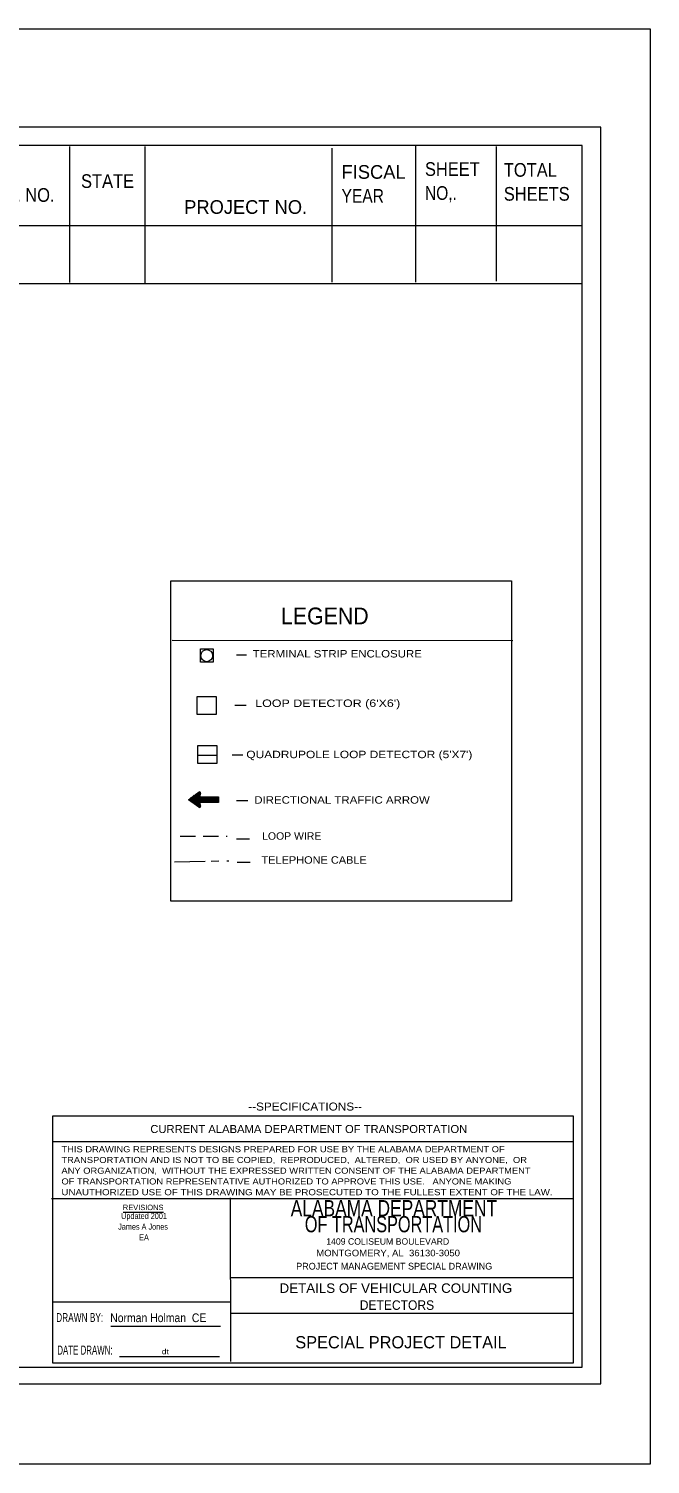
# Model space of a CAD drawing. Extents: x -524 to 1472, y -357 to 353.
# Drawn here: x 1168 to 1472, y -348 to 353 of the extents above; entities that cross this region are included whole.
import ezdxf
from ezdxf.enums import TextEntityAlignment as Align

# ---------------------------------------------------------------- set-up
doc = ezdxf.new("R2010")
doc.units = 0
doc.header["$LTSCALE"] = 2.5
doc.linetypes.add('LONG_DASH_SHORT_DASH', pattern=[9.9, 6, -1.2, 1.5, -1.2])
doc.linetypes.add('MEDIUM_DASHED', pattern=[4.5, 3, -1.5])
doc.layers.add('1', color=7, linetype='Continuous', lineweight=13)

msp = doc.modelspace()

# ---------------------------------------------------------------- linework, layer by layer
at = {"layer": '1'}
for p, q in [((1188.388, 295.804), (1188.388, 229.235)), ((1225.261, 295.815), (1225.261, 229.054)), ((1316.587, 295.015), (1316.587, 229.517)), ((1357.356, 295.836), (1357.356, 229.489)), ((1396.882, 295.804), (1396.882, 229.927)), ((1129.078, 257.177), (1413.113, 257.177)), ((1129.337, 257.177), (1438.666, 257.177)), ((1128.668, 228.882), (1439.015, 228.882)), ((1238.464, 54.624), (1405.014, 54.445)), ((1269.936, 47.358), (1274.9, 47.358)), ((1269.146, 22.88), (1274.723, 22.88)), ((1251.075, -1.638), (1260.293, -1.638)), ((1267.856, -1.446), (1273.135, -1.446)), ((1246.583, -23.329), (1251.578, -19.651)), ((1247.139, -23.733), (1249.744, -21.007)), ((1247.186, -23.76), (1249.955, -20.843)), ((1247.209, -23.777), (1250.175, -20.67)), ((1247.247, -23.82), (1250.407, -20.534)), ((1247.29, -23.843), (1250.612, -20.358)), ((1247.337, -23.858), (1250.855, -20.193)), ((1247.366, -23.906), (1251.05, -20.028)), ((1247.409, -23.937), (1251.285, -19.87)), ((1247.455, -23.958), (1251.499, -19.693)), ((1247.487, -24.002), (1251.661, -19.608)), ((1247.527, -24.023), (1251.758, -19.565)), ((1247.559, -24.035), (1251.831, -19.55)), ((1247.6, -24.074), (1251.91, -19.55)), ((1247.635, -24.106), (1251.958, -19.565)), ((1247.679, -24.131), (1252.012, -19.582)), ((1247.707, -24.157), (1252.05, -19.589)), ((1247.747, -24.182), (1252.108, -19.617)), ((1247.786, -24.213), (1252.149, -19.651)), ((1247.835, -24.247), (1252.179, -19.664)), ((1247.872, -24.253), (1252.223, -19.71)), ((1247.901, -24.306), (1252.249, -19.746)), ((1247.955, -24.332), (1252.284, -19.79)), ((1247.988, -24.339), (1252.301, -19.825)), ((1248.027, -24.389), (1252.327, -19.87)), ((1248.06, -24.42), (1252.348, -19.927)), ((1248.098, -24.434), (1252.361, -19.969)), ((1248.138, -24.472), (1252.361, -20.041)), ((1248.178, -24.499), (1252.361, -20.103)), ((1248.226, -24.52), (1252.348, -20.182)), ((1248.249, -24.541), (1252.327, -20.275)), ((1248.288, -24.595), (1252.301, -20.37)), ((1248.332, -24.602), (1252.284, -20.455)), ((1248.37, -24.643), (1252.26, -20.535)), ((1248.411, -24.645), (1252.249, -20.64)), ((1248.451, -24.697), (1252.223, -20.717)), ((1248.489, -24.725), (1252.2, -20.836)), ((1248.512, -24.747), (1252.179, -20.918)), ((1248.558, -24.778), (1252.152, -21.007)), ((1251.621, -27.043), (1246.583, -23.329)), ((1246.599, -23.341), (1246.658, -23.285)), ((1246.645, -23.368), (1246.895, -23.12)), ((1246.681, -23.384), (1247.097, -22.94)), ((1246.725, -23.431), (1247.334, -22.799)), ((1246.748, -23.446), (1247.538, -22.625)), ((1246.798, -23.466), (1247.768, -22.461)), ((1246.825, -23.513), (1247.988, -22.299)), ((1246.864, -23.547), (1248.198, -22.148)), ((1246.912, -23.55), (1248.418, -21.993)), ((1246.952, -23.593), (1248.637, -21.814)), ((1246.989, -23.63), (1248.874, -21.664)), ((1247.038, -23.647), (1249.076, -21.484)), ((1247.056, -23.673), (1249.309, -21.328)), ((1247.097, -23.72), (1249.515, -21.156)), ((1248.601, -24.811), (1252.127, -21.104)), ((1248.637, -24.833), (1252.108, -21.193)), ((1248.662, -24.872), (1252.082, -21.286)), ((1248.707, -24.906), (1252.05, -21.367)), ((1248.755, -24.907), (1252.031, -21.461)), ((1248.78, -24.938), (1252.012, -21.543)), ((1248.832, -24.988), (1251.99, -21.664)), ((1248.874, -25.007), (1251.971, -21.749)), ((1248.912, -25.029), (1251.947, -21.84)), ((1248.93, -25.067), (1251.958, -21.896)), ((1248.98, -25.089), (1252.031, -21.896)), ((1249.014, -25.118), (1252.101, -21.896)), ((1249.053, -25.13), (1252.152, -21.896)), ((1249.101, -25.171), (1252.223, -21.896)), ((1249.14, -25.206), (1252.284, -21.896)), ((1249.169, -25.236), (1252.361, -21.896)), ((1249.213, -25.265), (1252.409, -21.896)), ((1249.243, -25.286), (1252.485, -21.896)), ((1249.289, -25.307), (1252.552, -21.896)), ((1249.326, -25.341), (1252.619, -21.896)), ((1249.366, -25.378), (1252.678, -21.896)), ((1249.4, -25.399), (1252.742, -21.896)), ((1249.432, -25.42), (1252.8, -21.896)), ((1249.465, -25.468), (1252.865, -21.896)), ((1249.515, -25.485), (1252.939, -21.896)), ((1249.557, -25.514), (1253.011, -21.896)), ((1249.605, -25.54), (1253.07, -21.896)), ((1249.641, -25.568), (1253.132, -21.896)), ((1249.663, -25.594), (1253.191, -21.896)), ((1249.705, -25.632), (1253.262, -21.896)), ((1249.744, -25.653), (1253.324, -21.896)), ((1249.781, -25.696), (1253.385, -21.896)), ((1249.831, -25.697), (1253.457, -21.896)), ((1249.861, -25.748), (1253.524, -21.896)), ((1249.904, -25.778), (1253.595, -21.896)), ((1249.933, -25.788), (1253.658, -21.896)), ((1249.97, -25.82), (1253.722, -21.896)), ((1250.017, -25.857), (1253.792, -21.896)), ((1250.054, -25.876), (1253.852, -21.896)), ((1250.096, -25.904), (1253.905, -21.896)), ((1250.144, -25.942), (1253.992, -21.896)), ((1250.155, -25.959), (1254.043, -21.896)), ((1250.202, -25.992), (1254.118, -21.896)), ((1250.247, -26.016), (1254.181, -21.896)), ((1250.283, -26.042), (1254.237, -21.896)), ((1250.323, -26.079), (1254.305, -21.896)), ((1250.362, -26.106), (1254.365, -21.896)), ((1250.403, -26.142), (1254.443, -21.896)), ((1250.424, -26.161), (1254.509, -21.896)), ((1250.468, -26.182), (1251.947, -24.645)), ((1250.516, -26.213), (1251.947, -24.709)), ((1250.559, -26.262), (1251.971, -24.751)), ((1250.583, -26.273), (1251.987, -24.824)), ((1250.612, -26.31), (1251.99, -24.872)), ((1250.657, -26.327), (1252.012, -24.907)), ((1250.706, -26.363), (1252.031, -24.988)), ((1250.746, -26.393), (1252.031, -25.029)), ((1250.784, -26.43), (1252.05, -25.089)), ((1250.817, -26.445), (1252.067, -25.13)), ((1250.858, -26.472), (1252.077, -25.206)), ((1250.907, -26.489), (1252.101, -25.244)), ((1250.932, -26.528), (1252.101, -25.299)), ((1250.973, -26.558), (1252.112, -25.351)), ((1251.009, -26.573), (1252.127, -25.41)), ((1251.05, -26.623), (1252.14, -25.468)), ((1251.085, -26.654), (1252.152, -25.52)), ((1251.125, -26.657), (1252.164, -25.568)), ((1251.156, -26.698), (1252.189, -25.632)), ((1251.202, -26.735), (1252.2, -25.696)), ((1251.246, -26.748), (1252.204, -25.73)), ((1251.285, -26.78), (1252.223, -25.788)), ((1251.325, -26.825), (1252.249, -25.851)), ((1251.371, -26.835), (1252.26, -25.904)), ((1251.408, -26.866), (1252.26, -25.942)), ((1251.425, -26.889), (1252.284, -25.999)), ((1251.476, -26.928), (1252.3, -26.065)), ((1251.516, -26.951), (1252.301, -26.12)), ((1251.547, -26.969), (1252.327, -26.171)), ((1251.586, -27.013), (1252.328, -26.221)), ((1251.614, -27.043), (1252.348, -26.273)), ((1251.661, -27.054), (1252.361, -26.327)), ((1251.7, -27.088), (1252.377, -26.39)), ((1251.749, -27.094), (1252.383, -26.437)), ((1251.811, -27.131), (1252.399, -26.489)), ((1251.861, -27.135), (1252.409, -26.558)), ((1251.927, -27.146), (1252.409, -26.623)), ((1251.958, -24.643), (1254.572, -21.896)), ((1251.99, -27.135), (1252.409, -26.698)), ((1252.031, -24.643), (1254.634, -21.896)), ((1252.077, -27.094), (1252.383, -26.784)), ((1252.101, -24.643), (1254.699, -21.896)), ((1252.152, -24.643), (1254.756, -21.896)), ((1252.223, -24.643), (1254.823, -21.896)), ((1252.223, -27.013), (1252.301, -26.951)), ((1252.284, -24.643), (1254.896, -21.896)), ((1252.348, -24.643), (1254.949, -21.896)), ((1252.409, -24.643), (1255.022, -21.896)), ((1252.485, -24.643), (1255.078, -21.896)), ((1252.552, -24.643), (1255.161, -21.896)), ((1252.619, -24.643), (1255.219, -21.896)), ((1252.678, -24.643), (1255.275, -21.896)), ((1252.742, -24.643), (1255.36, -21.896)), ((1252.8, -24.643), (1255.417, -21.896)), ((1252.865, -24.643), (1255.481, -21.896)), ((1252.929, -24.643), (1255.538, -21.896)), ((1253.011, -24.643), (1255.609, -21.896)), ((1253.07, -24.643), (1255.673, -21.896)), ((1253.132, -24.643), (1255.737, -21.896)), ((1253.191, -24.643), (1255.81, -21.896)), ((1253.262, -24.643), (1255.872, -21.896)), ((1253.324, -24.643), (1255.95, -21.896)), ((1253.385, -24.643), (1256.009, -21.896)), ((1253.457, -24.643), (1256.071, -21.896)), ((1253.524, -24.643), (1256.128, -21.896)), ((1253.58, -24.643), (1256.201, -21.896)), ((1253.658, -24.643), (1256.264, -21.896)), ((1253.722, -24.643), (1256.323, -21.896)), ((1253.792, -24.643), (1256.385, -21.896)), ((1253.852, -24.643), (1256.458, -21.896)), ((1253.905, -24.643), (1256.521, -21.896)), ((1253.992, -24.643), (1256.594, -21.896)), ((1254.043, -24.643), (1256.658, -21.896)), ((1254.118, -24.643), (1256.714, -21.896)), ((1254.181, -24.643), (1256.784, -21.896)), ((1254.237, -24.643), (1256.862, -21.896)), ((1254.305, -24.643), (1256.908, -21.896)), ((1254.365, -24.643), (1256.985, -21.896)), ((1254.443, -24.643), (1257.05, -21.896)), ((1254.499, -24.643), (1257.111, -21.896)), ((1254.559, -24.643), (1257.174, -21.896)), ((1254.634, -24.643), (1257.241, -21.896)), ((1254.699, -24.643), (1257.315, -21.896)), ((1254.756, -24.643), (1257.364, -21.896)), ((1254.823, -24.643), (1257.451, -21.896)), ((1254.896, -24.643), (1257.515, -21.896)), ((1254.949, -24.643), (1257.568, -21.896)), ((1255.022, -24.643), (1257.637, -21.896)), ((1255.078, -24.643), (1257.693, -21.896)), ((1255.161, -24.643), (1257.765, -21.896)), ((1255.219, -24.643), (1257.819, -21.896)), ((1255.275, -24.643), (1257.893, -21.896)), ((1255.36, -24.643), (1257.952, -21.896)), ((1255.417, -24.643), (1258.029, -21.896)), ((1255.481, -24.643), (1258.087, -21.896)), ((1255.538, -24.643), (1258.158, -21.896)), ((1255.609, -24.643), (1258.214, -21.896)), ((1255.673, -24.643), (1258.279, -21.896)), ((1255.737, -24.643), (1258.353, -21.896)), ((1255.81, -24.643), (1258.415, -21.896)), ((1255.872, -24.643), (1258.489, -21.896)), ((1255.933, -24.643), (1258.538, -21.896)), ((1256.009, -24.643), (1258.615, -21.896)), ((1256.071, -24.643), (1258.678, -21.896)), ((1256.128, -24.643), (1258.741, -21.896)), ((1256.201, -24.643), (1258.8, -21.896)), ((1256.264, -24.643), (1258.866, -21.896)), ((1256.322, -24.643), (1258.941, -21.896)), ((1256.385, -24.643), (1259.007, -21.896)), ((1256.458, -24.643), (1259.08, -21.896)), ((1256.521, -24.643), (1259.131, -21.896)), ((1256.594, -24.643), (1259.191, -21.896)), ((1256.658, -24.643), (1259.256, -21.896)), ((1256.714, -24.643), (1259.33, -21.896)), ((1256.784, -24.643), (1259.38, -21.896)), ((1256.862, -24.643), (1259.458, -21.896)), ((1256.905, -24.643), (1259.53, -21.896)), ((1256.985, -24.643), (1259.591, -21.896)), ((1257.05, -24.643), (1259.649, -21.896)), ((1257.111, -24.643), (1259.722, -21.896)), ((1257.174, -24.643), (1259.78, -21.896)), ((1257.241, -24.643), (1259.849, -21.896)), ((1257.315, -24.643), (1259.899, -21.896)), ((1257.364, -24.643), (1259.981, -21.896)), ((1257.451, -24.643), (1260.045, -21.896)), ((1257.515, -24.643), (1260.117, -21.896)), ((1257.568, -24.643), (1260.181, -21.896)), ((1257.637, -24.643), (1260.239, -21.896)), ((1257.693, -24.643), (1260.309, -21.896)), ((1257.765, -24.643), (1260.358, -21.896)), ((1257.819, -24.643), (1260.45, -21.896)), ((1257.883, -24.643), (1260.509, -21.896)), ((1257.952, -24.643), (1260.572, -21.896)), ((1258.029, -24.643), (1260.63, -21.896)), ((1258.087, -24.643), (1260.694, -21.896)), ((1258.156, -24.643), (1260.759, -21.896)), ((1258.214, -24.643), (1260.822, -21.896)), ((1258.279, -24.643), (1260.9, -21.896)), ((1258.353, -24.643), (1260.965, -21.896)), ((1258.415, -24.643), (1261.023, -21.896)), ((1258.478, -24.643), (1261.091, -21.896)), ((1258.538, -24.643), (1261.157, -21.896)), ((1258.615, -24.643), (1261.215, -21.896)), ((1258.678, -24.643), (1261.221, -21.949)), ((1258.741, -24.643), (1261.221, -22.029)), ((1258.8, -24.643), (1261.221, -22.099)), ((1258.866, -24.643), (1261.221, -22.159)), ((1258.941, -24.643), (1261.221, -22.24)), ((1259.007, -24.643), (1261.221, -22.284)), ((1259.08, -24.643), (1261.221, -22.359)), ((1259.131, -24.643), (1261.221, -22.435)), ((1259.191, -24.643), (1261.221, -22.506)), ((1259.256, -24.643), (1261.221, -22.574)), ((1259.32, -24.643), (1261.221, -22.642)), ((1259.38, -24.643), (1261.221, -22.716)), ((1259.458, -24.643), (1261.221, -22.773)), ((1259.53, -24.643), (1261.221, -22.85)), ((1259.591, -24.643), (1261.221, -22.903)), ((1259.649, -24.643), (1261.221, -22.981)), ((1259.722, -24.643), (1261.221, -23.061)), ((1259.78, -24.643), (1261.221, -23.12)), ((1259.849, -24.643), (1261.221, -23.188)), ((1259.899, -24.643), (1261.221, -23.25)), ((1259.973, -24.643), (1261.221, -23.318)), ((1260.045, -24.643), (1261.221, -23.384)), ((1260.117, -24.643), (1261.221, -23.466)), ((1260.181, -24.643), (1261.221, -23.513)), ((1260.233, -24.643), (1261.221, -23.599)), ((1260.309, -24.643), (1261.221, -23.673)), ((1260.358, -24.643), (1261.221, -23.733)), ((1260.45, -24.643), (1261.221, -23.803)), ((1260.509, -24.643), (1261.221, -23.858)), ((1260.563, -24.643), (1261.221, -23.945)), ((1260.63, -24.643), (1261.221, -24.01)), ((1260.694, -24.643), (1261.221, -24.074)), ((1260.759, -24.643), (1261.221, -24.157)), ((1260.822, -24.643), (1261.221, -24.213)), ((1260.897, -24.643), (1261.221, -24.287)), ((1260.965, -24.643), (1261.221, -24.339)), ((1261.023, -24.643), (1261.221, -24.42)), ((1261.091, -24.643), (1261.221, -24.484)), ((1261.157, -24.643), (1261.221, -24.552)), ((1261.215, -24.643), (1261.221, -24.643)), ((1270.024, -23.673), (1275.439, -23.673)), ((1270.024, -42.45), (1276.395, -42.45)), ((1270.3, -53.869), (1276.667, -53.869)), ((1434.806, -190.472), (1180.043, -190.472)), ((1434.341, -218.355), (1179.591, -218.355)), ((1267.168, -297.804), (1267.109, -217.878)), ((1214.601, -224.844), (1234.247, -224.844)), ((1267.048, -256.787), (1434.806, -256.787)), ((1180.043, -268.631), (1267.048, -268.631)), ((1180.043, -268.631), (1267.048, -268.631)), ((1208.633, -280.477), (1262.075, -280.477)), ((1267.048, -274.204), (1434.806, -274.204)), ((1212.753, -295.341), (1261.722, -295.341))]:
    msp.add_line(p, q, dxfattribs=at)
at = {"layer": '1', "linetype": 'MEDIUM_DASHED'}
msp.add_line((1242.41, -41.198), (1265.444, -41.13), dxfattribs=at)
at = {"layer": '1', "linetype": 'LONG_DASH_SHORT_DASH'}
for p, q in [((1239.623, -53.621), (1264.2, -53.204)), ((1265.22, -53.187), (1266.25, -53.17))]:
    msp.add_line(p, q, dxfattribs=at)
at = {"layer": '1'}
for points in [[(1472.164, 353.286), (1472.164, -347.964), (564.664, -347.964), (564.664, 353.286)], [(583.223, -308.672), (1447.93, -308.672), (1447.93, 305.133), (583.223, 305.133)], [(1438.89, 296.239), (593.331, 296.239), (593.331, -300.515), (1438.89, -300.515)], [(1237.962, 83.514), (1404.38, 83.514), (1404.38, -72.941), (1237.962, -72.941)], [(1252.327, 50.415), (1258.567, 50.415), (1258.567, 43.873), (1252.327, 43.873)], [(1250.754, 27.159), (1259.973, 27.159), (1259.973, 18.339), (1250.754, 18.339)], [(1251.075, 3.167), (1260.293, 3.167), (1260.293, -5.643), (1251.075, -5.643)], [(1434.593, -177.94), (1180.042, -177.94), (1180.042, -298.452), (1434.593, -298.452)]]:
    msp.add_lwpolyline(points, close=True, dxfattribs=at)
msp.add_lwpolyline([(1252.348, -20.193), (1251.947, -21.896), (1261.221, -21.896), (1261.221, -24.643), (1251.947, -24.643), (1252.399, -26.489)], dxfattribs=at)
msp.add_ellipse((1255.422, 47.037), major_axis=(0, 2.997), ratio=0.952381, dxfattribs=at)
for centre, start_param, end_param in [((1251.861, -20.071), 1.3176976, 3.7548511), ((1251.911, -26.616), 5.6720666, 8.1107902)]:
    msp.add_ellipse(centre, major_axis=(0, -0.52), ratio=0.952381, start_param=start_param, end_param=end_param, dxfattribs=at)

# ---------------------------------------------------------------- texts
for s, height, width, p in [('SHEET', 6.683, 0.9, (1362.055, 281.387)), ('TOTAL', 6.683, 0.9, (1400.591, 280.977)), ('STATE', 6.683, 0.9, (1194.015, 275.512)), ('REG. NO.', 6.683, 0.9, (1144.868, 268.722)), ('YEAR', 6.683, 0.85, (1321.32, 268.278)), ('NO,.', 6.683, 0.85, (1362.055, 269.692)), ('SHEETS', 6.683, 0.9, (1400.591, 269.279)), ('LEGEND', 8.198, 0.95, (1291.715, 62.334)), ('TERMINAL STRIP ENCLOSURE', 3.637, 1.15, (1277.885, 46.144)), ("LOOP DETECTOR (6'X6')", 3.637, 1.25, (1279.126, 21.977)), ("QUADRUPOLE LOOP DETECTOR (5'X7')", 3.634, 1.2, (1274.77, -3.035)), ('DIRECTIONAL TRAFFIC ARROW', 3.637, 1.15, (1278.669, -25.261)), ('LOOP WIRE', 3.637, 1.05, (1282.485, -42.88)), ('TELEPHONE CABLE', 3.637, 1.1, (1282.204, -54.588)), ('THIS DRAWING REPRESENTS DESIGNS PREPARED FOR USE BY THE ALABAMA DEPARTMENT OF', 2.968, 1.15, (1184.428, -195.533)), ('ANY ORGANIZATION,  WITHOUT THE EXPRESSED WRITTEN CONSENT OF THE ALABAMA DEPARTMENT', 2.968, 1.15, (1184.428, -206.028)), ('TRANSPORTATION AND IS NOT TO BE COPIED,  REPRODUCED,  ALTERED,  OR USED BY ANYONE,  OR', 2.968, 1.15, (1184.428, -200.783)), ('OF TRANSPORTATION REPRESENTATIVE AUTHORIZED TO APPROVE THIS USE.   ANYONE MAKING', 2.968, 1.15, (1184.428, -211.278)), ('UNAUTHORIZED USE OF THIS DRAWING MAY BE PROSECUTED TO THE FULLEST EXTENT OF THE LAW.', 2.968, 1.2, (1184.428, -216.535)), ('DRAWN BY:', 4.334, 0.7, (1181.856, -278.434)), ('DATE DRAWN:', 4.44, 0.65, (1182.408, -294.396)), ('dt', 2.606, 1.15, (1233.502, -294.208))]:
    msp.add_text(s, height=height, dxfattribs=dict(at, width=width)).set_placement(p)
for s, height, p in [('FISCAL', 6.683, (1321.32, 279.972)), ('PROJECT NO.', 6.683, (1244.416, 262.851)), ('PROJECT MANAGEMENT SPECIAL DRAWING', 3.298, (1299.132, -252.852))]:
    msp.add_text(s, height=height, dxfattribs=at).set_placement(p)
for s, height, width, p in [('--SPECIFICATIONS--', 3.908, 1.1, (1303.492, -175.174)), ('CURRENT ALABAMA DEPARTMENT OF TRANSPORTATION', 3.908, 1.05, (1305.294, -186.151)), ('ALABAMA DEPARTMENT', 7.926, 0.8, (1346.88, -226.83)), ('James A Jones ', 2.968, 0.75, (1224.792, -233.372)), ('Updated 2001', 2.968, 0.75, (1224.792, -228.139)), ('OF TRANSPORTATION', 7.926, 0.75, (1346.634, -234.635)), ('EA', 2.968, 0.75, (1224.792, -238.605)), ('MONTGOMERY, AL  36130-3050', 3.17, 1.1, (1344.05, -246.339)), ('DETAILS OF VEHICULAR COUNTING', 4.642, 1.05, (1347.866, -264.242)), ('DETAILS OF VEHICULAR COUNTING', 4.642, 1.05, (1347.866, -264.242)), ('DETECTORS', 4.642, 0.95, (1348.373, -272.525)), ('DETECTORS', 4.642, 0.95, (1348.373, -272.525)), ('Norman Holman  CE', 4.232, 0.9, (1231.75, -278.515))]:
    msp.add_text(s, height=height, dxfattribs=dict(at, width=width)).set_placement(p, align=Align.CENTER)
for s, height, p in [('REVISIONS', 2.64, (1224.366, -223.8)), ('1409 COLISEUM BOULEVARD', 3.17, (1343.859, -240.699)), ('SPECIAL PROJECT DETAIL', 5.965, (1350.336, -291.333))]:
    msp.add_text(s, height=height, dxfattribs=at).set_placement(p, align=Align.CENTER)

doc.saveas('drawing.dxf')
